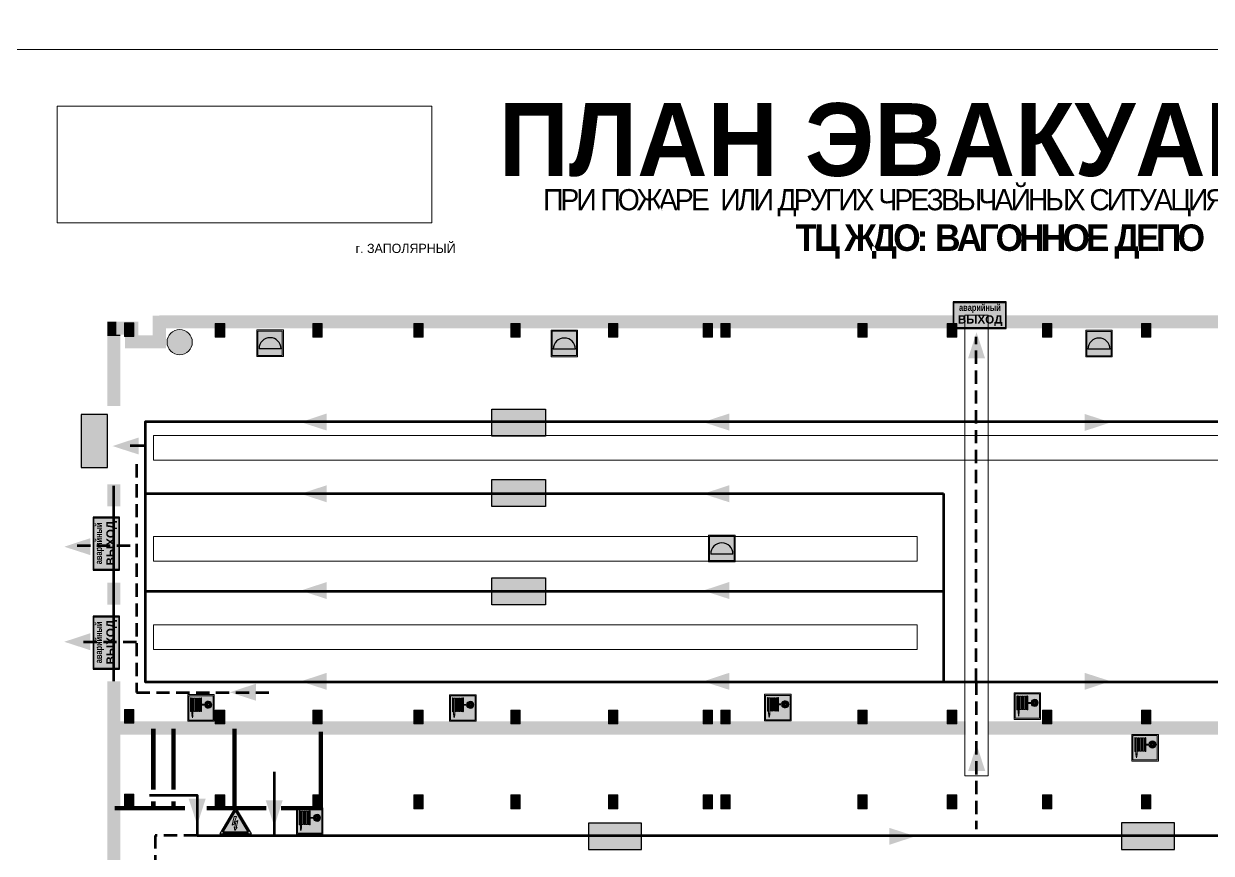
# Model space of a CAD drawing. Header units: millimetres. Extents: x 13114 to 67229, y 22859 to 38520.
# Drawn here: x 28224.5 to 28583.1, y 36102.3 to 36352.9 of the extents above; entities that cross this region are included whole.
import ezdxf

# ---------------------------------------------------------------- set-up
doc = ezdxf.new("R2010")
doc.units = ezdxf.units.MM
doc.linetypes.add('{ Wide Dash }', pattern=[12, 4, -2, 4, -2])
doc.layers.add('План_Штампы', color=7, linetype='Continuous')
doc.styles.add('обычный', font='arial.ttf')
picture_1 = doc.add_image_def('image1.jpg', size_in_pixel=(337, 105))

# ---------------------------------------------------------------- blocks, each defined once
blk = doc.blocks.new('A$C41C009D9')
at = {"true_color": 0xffffff}
blk.add_hatch(color=7, dxfattribs=at).paths.add_polyline_path([(0, 8), (-16, 8), (-16, 0), (0, 0)])
h = blk.add_hatch(color=126)
h.dxf.hatch_style = 1
h.paths.add_polyline_path([(-15.8, 7.8), (-15.8, 0.2), (-0.2, 0.2), (-0.2, 7.8)])
at = {"color": 126}
for points in [[(-16, 0), (0, 0), (0, 8), (-16, 8)], [(-16, 0), (0, 0), (0, 8), (-16, 8)], [(-15.8, 7.8), (-0.2, 7.8), (-0.2, 0.2), (-15.8, 0.2)]]:
    blk.add_lwpolyline(points, close=True, dxfattribs=at)
at = {"color": 7, "true_color": 0xffffff, "insert": (-15.8, 7.3), "char_height": 2.5, "width": 15.5999, "attachment_point": 1, "style": 'обычный'}
blk.add_mtext('\\pi1.6133;{\\fArial|b1|i0|c204|p34;\\H0.8x;\\W0.8;аварийный\\H1.25x;\\W1;\\P\\pi1.2327;ВЫХОД}', dxfattribs=at)
blk = doc.blocks.new('A$C32E8229D')
at = {"true_color": 0xffffff}
blk.add_hatch(color=7, dxfattribs=at).paths.add_polyline_path([(0, 0), (0, -8), (16, -8), (16, 0)])
h = blk.add_hatch(color=126)
h.paths.add_polyline_path([(0.2, -0.2), (15.8, -0.2), (15.8, -7.8), (0.2, -7.8)])
h.paths.add_polyline_path([(13.49, -2.05), (12.08, -2.05), (11.37, -2.63, 0.162397), (11.29, -2.84), (11.29, -3.63), (10.35, -3.63), (10.35, -4.05), (11.68, -4.05), (11.68, -3.48), (12.26, -4.28), (11.29, -5.1), (11.29, -6.78), (11.85, -6.78), (11.85, -5.44), (12.8, -4.64), (12.8, -5.94), (14.46, -5.94), (14.46, -5.39), (13.45, -5.39), (13.45, -3.97), (12.46, -2.59), (13.15, -2.59), (13.69, -3.34), (14.18, -3)], flags=16)
h.paths.add_polyline_path([(10.74, -1.82, 1), (11.8, -1.82, 1)], flags=16)
h.paths.add_polyline_path([(9.39, -3.59), (5.99, -3.59), (6.56, -3.03), (5.91, -3.03), (5.1, -3.83), (5.91, -4.64), (6.56, -4.64), (5.99, -4.09), (9.39, -4.09)], flags=16)
h.paths.add_polyline_path([(4.29, -1.08), (1.72, -1.08), (1.72, -6.6), (4.29, -6.6)], flags=16)
at = {"color": 126}
blk.add_lwpolyline([(16, -8), (0, -8), (0, 0), (16, 0)], close=True, dxfattribs=at)
blk = doc.blocks.new('A$C7B4425F7')
at = {"true_color": 0xffffff}
blk.add_hatch(color=7, dxfattribs=at).paths.add_polyline_path([(0, 0), (-16, 0), (-16, -8), (0, -8)])
h = blk.add_hatch(color=126)
h.paths.add_polyline_path([(-0.2, -0.2), (-15.8, -0.2), (-15.8, -7.8), (-0.2, -7.8)])
h.paths.add_polyline_path([(-11.76, -2.03), (-11.76, -3.66), (-11.17, -3.66, -0.568275), (-11.17, -6.18), (-12.58, -6.18), (-12.58, -2.03)], flags=16)
h.paths.add_polyline_path([(-13.33, -4.12, -0.495768), (-13.59, -6.18), (-15.03, -6.18), (-15.03, -2.03), (-13.59, -2.03, -0.487973)], flags=16)
h.paths.add_polyline_path([(-10.25, -2.03), (-9.48, -2.03), (-9.48, -6.18), (-10.25, -6.18)], flags=16)
h.paths.add_polyline_path([(-13.84, -3.69), (-14.24, -3.69), (-14.24, -3.03), (-13.9, -3.03, -0.692621)], flags=0)
h.paths.add_polyline_path([(-9.15, -2.03), (-8.4, -2.03), (-8.04, -3.07), (-7.68, -2.03), (-6.93, -2.03), (-7.64, -4.1), (-6.93, -6.18), (-7.68, -6.18), (-8.04, -5.14), (-8.4, -6.18), (-9.15, -6.18), (-8.44, -4.1)], flags=16)
h.paths.add_polyline_path([(-11.76, -4.46), (-11.42, -4.46, -0.692621), (-11.36, -5.12), (-11.76, -5.12)], flags=0)
h.paths.add_polyline_path([(-13.9, -5.2), (-14.24, -5.2), (-14.24, -4.55), (-13.84, -4.55, -0.708038)], flags=0)
edge = h.paths.add_edge_path(flags=16)
edge.add_ellipse((-5.51, -4.08), major_axis=(0, 2.05), ratio=0.586184, start_angle=0, end_angle=360)
edge = h.paths.add_edge_path(flags=0)
edge.add_ellipse((-5.51, -4.08), major_axis=(0, 1.14), ratio=0.454828, start_angle=0, end_angle=360)
h.paths.add_polyline_path([(-4.13, -4.96, 0.377264), (-3.48, -4.52, 0.0555), (-3.16, -2.03), (-1.66, -2.03), (-1.66, -4.96), (-0.96, -4.96), (-0.96, -7.01), (-1.75, -7.01), (-1.75, -6.18), (-3.3, -6.18), (-3.3, -7.02), (-4.13, -7.02)], flags=16)
h.paths.add_polyline_path([(-2.73, -2.91), (-2.28, -2.91), (-2.28, -4.96), (-3.05, -4.96, 0.079136)], flags=0)
at = {"color": 126}
blk.add_lwpolyline([(-16, -8), (0, -8), (0, 0), (-16, 0)], close=True, dxfattribs=at)
blk = doc.blocks.new('A$C7B8C2D5B')
at = {"lineweight": 0}
h = blk.add_hatch(color=5, dxfattribs=at)
h.dxf.hatch_style = 1
h.paths.add_polyline_path([(1.4, -3.02, 1), (-2.11, -3.02, 1)])
at = {"color": 5, "lineweight": 0}
blk.add_circle((-0.36, -3.02), 1.75, dxfattribs=at)
blk = doc.blocks.new('A$C3E6D3DDE')
at = {"lineweight": 5}
h = blk.add_hatch(color=40, dxfattribs=at)
h.paths.add_polyline_path([(24.1, 1.45), (16.46, -11.35), (31.74, -11.35)])
h.paths.add_polyline_path([(24.09, -0.46), (30.03, -10.41), (18.14, -10.41)], flags=16)
h.paths.add_polyline_path([(24.54, -3.08), (23.41, -6.02), (25.13, -5.01), (24.33, -8.5), (24.82, -8.27), (23.79, -9.86), (23.4, -8.04), (23.8, -8.43), (24.04, -6.29), (22.39, -7.25), (23.44, -3.08)], flags=0)
h = blk.add_hatch(color=256, dxfattribs=at)
h.paths.add_polyline_path([(24.37, 0.03, 0.567511), (23.82, 0.03), (17.59, -10.4, 0.582454), (17.86, -10.88), (30.32, -10.88, 0.582149), (30.6, -10.4)])
h.paths.add_polyline_path([(24.09, -0.46), (18.14, -10.41), (30.03, -10.41)], flags=16)
h.paths.add_polyline_path([(24.54, -3.08), (23.41, -6.02), (25.13, -5.01), (24.33, -8.5), (24.82, -8.27), (23.79, -9.86), (23.4, -8.04), (23.8, -8.43), (24.04, -6.29), (22.39, -7.25), (23.44, -3.08)], flags=0)
h = blk.add_hatch(color=40, dxfattribs=at)
h.paths.add_polyline_path([(24.09, -0.46), (18.14, -10.41), (30.03, -10.41)])
h.paths.add_polyline_path([(24.82, -8.27), (23.79, -9.86), (23.4, -8.04), (23.8, -8.43), (24.04, -6.29), (22.39, -7.25), (23.44, -3.08), (24.54, -3.08), (23.41, -6.02), (25.13, -5.01), (24.33, -8.5)], flags=16)
at = {"color": 40, "lineweight": 5}
for p, q in [((16.46, -11.35), (24.1, 1.45)), ((24.1, 1.45), (31.74, -11.35))]:
    blk.add_line(p, q, dxfattribs=at)
at = {"lineweight": 5}
for p, q in [((17.59, -10.4), (23.82, 0.03)), ((24.37, 0.03), (30.6, -10.4)), ((18.14, -10.41), (24.09, -0.46)), ((23.44, -3.08), (22.39, -7.25)), ((23.41, -6.02), (24.54, -3.08)), ((25.13, -5.01), (23.41, -6.02)), ((24.54, -3.08), (23.44, -3.08)), ((24.09, -0.46), (30.03, -10.41)), ((24.33, -8.5), (25.13, -5.01)), ((17.86, -10.88), (30.32, -10.88)), ((18.14, -10.41), (30.03, -10.41)), ((22.39, -7.25), (24.04, -6.29)), ((23.8, -8.43), (23.4, -8.04)), ((23.4, -8.04), (23.79, -9.86)), ((23.79, -9.86), (24.82, -8.27)), ((24.04, -6.29), (23.8, -8.43)), ((24.82, -8.27), (24.33, -8.5))]:
    blk.add_line(p, q, dxfattribs=at)
at = {"color": 50, "lineweight": 5}
blk.add_line((31.74, -11.35), (16.46, -11.35), dxfattribs=at)
blk = doc.blocks.new('A$C37112FD5')
at = {"true_color": 0xf5f5ff}
h = blk.add_hatch(color=7, dxfattribs=at)
h.dxf.hatch_style = 1
h.paths.add_polyline_path([(12.8, -7.4), (0, -7.4), (0, -20.2), (12.8, -20.2)])
h.paths.add_polyline_path([(12.29, -7.91), (12.29, -19.69), (0.51, -19.69), (0.51, -7.91)], flags=16)
h.paths.add_polyline_path([(4.98, -9.04, -0.42597), (5.17, -9.22), (5.17, -12.25), (5.17, -15.29, -0.432244), (4.98, -15.47), (4.83, -15.47, -0.42597), (4.64, -15.29), (4.64, -12.25), (4.64, -9.22, -0.432244), (4.83, -9.04)], flags=0)
h.paths.add_polyline_path([(4.28, -9.22), (4.28, -12.25), (4.28, -15.29, -0.432244), (4.09, -15.47), (3.94, -15.47, -0.42597), (3.75, -15.29), (3.75, -12.25), (3.75, -9.22, -0.432244), (3.94, -9.04), (4.09, -9.04, -0.42597)], flags=0)
h.paths.add_polyline_path([(5.72, -9.04), (5.87, -9.04, -0.42597), (6.06, -9.22), (6.06, -12.25), (6.06, -15.29, -0.432244), (5.87, -15.47), (5.72, -15.47, -0.42597), (5.53, -15.29), (5.53, -12.25), (5.53, -9.22, -0.432244)], flags=0)
h.paths.add_polyline_path([(6.42, -8.9), (6.5, -8.9, -0.42597), (6.69, -9.08), (6.69, -12.03), (8.21, -12.03, -15.824349), (8.21, -12.47), (6.69, -12.47), (6.69, -15.42, -0.432244), (6.5, -15.6), (6.42, -15.6)], flags=0)
h.paths.add_polyline_path([(3.39, -9.22), (3.39, -12.25), (3.39, -15.29, -0.432244), (3.2, -15.47), (3.05, -15.47, -0.42597), (2.85, -15.29), (2.85, -12.25), (2.85, -9.22, -0.432244), (3.05, -9.04), (3.2, -9.04, -0.42597)], flags=0)
h.paths.add_polyline_path([(2.5, -9.22), (2.5, -16.71), (1.96, -16.71), (1.96, -9.22, -0.432244), (2.15, -9.04), (2.31, -9.04, -0.42597)], flags=0)
h.paths.add_polyline_path([(1.61, -8.9), (1.61, -15.6), (1.57, -15.6, -0.42597), (1.37, -15.42), (1.37, -12.03), (1.37, -9.09, -0.432244), (1.57, -8.9)], flags=0)
h.paths.add_polyline_path([(9.76, -10.81), (9.76, -12.03), (8.49, -12.03, -0.336371)], flags=0)
h.paths.add_polyline_path([(8.49, -12.47), (9.76, -12.47), (9.76, -13.7, -0.336371)], flags=0)
h.paths.add_polyline_path([(10.11, -10.81, -0.336371), (11.38, -12.03), (10.11, -12.03)], flags=0)
h.paths.add_polyline_path([(10.11, -12.47), (11.38, -12.47, -0.336371), (10.11, -13.7)], flags=0)
h.paths.add_polyline_path([(2.5, -16.84), (2.5, -17.05), (1.97, -17.05), (1.97, -16.84)], flags=0)
h.paths.add_polyline_path([(2.5, -17.24, -0.033778), (2.24, -18.6, -0.033778), (1.97, -17.24)], flags=0)
h = blk.add_hatch(color=242)
h.dxf.hatch_style = 1
h.paths.add_polyline_path([(12.29, -7.91), (0.51, -7.91), (0.51, -19.69), (12.29, -19.69)])
h.paths.add_polyline_path([(6.42, -15.6), (6.42, -8.9), (6.5, -8.9, -0.42597), (6.69, -9.08), (6.69, -12.03), (8.21, -12.03, -15.824349), (8.21, -12.47), (6.69, -12.47), (6.69, -15.42, -0.432244), (6.5, -15.6)], flags=16)
h.paths.add_polyline_path([(5.87, -15.47), (5.72, -15.47, -0.42597), (5.53, -15.29), (5.53, -12.25), (5.53, -9.22, -0.432244), (5.72, -9.04), (5.87, -9.04, -0.42597), (6.06, -9.22), (6.06, -12.25), (6.06, -15.29, -0.432244)], flags=16)
h.paths.add_polyline_path([(4.98, -15.47), (4.83, -15.47, -0.42597), (4.64, -15.29), (4.64, -12.25), (4.64, -9.22, -0.432244), (4.83, -9.04), (4.98, -9.04, -0.42597), (5.17, -9.22), (5.17, -12.25), (5.17, -15.29, -0.432244)], flags=16)
h.paths.add_polyline_path([(4.09, -15.47), (3.94, -15.47, -0.42597), (3.75, -15.29), (3.75, -12.25), (3.75, -9.22, -0.432244), (3.94, -9.04), (4.09, -9.04, -0.42597), (4.28, -9.22), (4.28, -12.25), (4.28, -15.29, -0.432244)], flags=16)
h.paths.add_polyline_path([(3.2, -15.47), (3.05, -15.47, -0.42597), (2.85, -15.29), (2.85, -12.25), (2.85, -9.22, -0.432244), (3.05, -9.04), (3.2, -9.04, -0.42597), (3.39, -9.22), (3.39, -12.25), (3.39, -15.29, -0.432244)], flags=16)
h.paths.add_polyline_path([(2.5, -17.05), (1.97, -17.05), (1.97, -16.84), (2.5, -16.84)], flags=16)
h.paths.add_polyline_path([(2.5, -17.24, -0.033778), (2.24, -18.6, -0.033778), (1.97, -17.24)], flags=16)
h.paths.add_polyline_path([(2.5, -16.71), (1.96, -16.71), (1.96, -9.22, -0.432244), (2.15, -9.04), (2.31, -9.04, -0.42597), (2.5, -9.22)], flags=16)
h.paths.add_polyline_path([(1.61, -15.6), (1.57, -15.6, -0.42597), (1.37, -15.42), (1.37, -12.03), (1.37, -9.09, -0.432244), (1.57, -8.9), (1.61, -8.9)], flags=16)
h.paths.add_polyline_path([(8.49, -12.47), (9.76, -12.47), (9.76, -13.7, -0.336371)], flags=0)
h.paths.add_polyline_path([(10.11, -13.7), (10.11, -12.47), (11.38, -12.47, -0.336371)], flags=0)
h.paths.add_polyline_path([(8.49, -12.03, -0.336371), (9.76, -10.81), (9.76, -12.03)], flags=0)
h.paths.add_polyline_path([(10.11, -12.03), (10.11, -10.81, -0.336371), (11.38, -12.03)], flags=0)
h = blk.add_hatch(color=7, dxfattribs=at)
h.dxf.hatch_style = 1
h.paths.add_polyline_path([(1.61, -8.9), (1.57, -8.9, 0.432244), (1.37, -9.09), (1.37, -12.03), (1.37, -15.42, 0.42597), (1.57, -15.6), (1.61, -15.6)])
h.paths.add_polyline_path([(2.5, -9.22, 0.42597), (2.31, -9.04), (2.15, -9.04, 0.432244), (1.96, -9.22), (1.96, -16.71), (2.5, -16.71)])
h.paths.add_polyline_path([(2.5, -16.84), (1.97, -16.84), (1.97, -17.05), (2.5, -17.05)])
h.paths.add_polyline_path([(2.5, -17.24), (1.97, -17.24, 0.033778), (2.24, -18.6, 0.033778)])
h.paths.add_polyline_path([(3.39, -12.25), (3.39, -9.22, 0.42597), (3.2, -9.04), (3.05, -9.04, 0.432244), (2.85, -9.22), (2.85, -12.25), (2.85, -15.29, 0.42597), (3.05, -15.47), (3.2, -15.47, 0.432244), (3.39, -15.29)])
h.paths.add_polyline_path([(4.28, -12.25), (4.28, -9.22, 0.42597), (4.09, -9.04), (3.94, -9.04, 0.432244), (3.75, -9.22), (3.75, -12.25), (3.75, -15.29, 0.42597), (3.94, -15.47), (4.09, -15.47, 0.432244), (4.28, -15.29)])
h.paths.add_polyline_path([(5.17, -12.25), (5.17, -9.22, 0.42597), (4.98, -9.04), (4.83, -9.04, 0.432244), (4.64, -9.22), (4.64, -12.25), (4.64, -15.29, 0.42597), (4.83, -15.47), (4.98, -15.47, 0.432244), (5.17, -15.29)])
h.paths.add_polyline_path([(6.06, -12.25), (6.06, -9.22, 0.42597), (5.87, -9.04), (5.72, -9.04, 0.432244), (5.53, -9.22), (5.53, -12.25), (5.53, -15.29, 0.42597), (5.72, -15.47), (5.87, -15.47, 0.432244), (6.06, -15.29)])
h.paths.add_polyline_path([(6.69, -12.47), (8.21, -12.47, 15.824349), (8.21, -12.03), (6.69, -12.03), (6.69, -9.08, 0.42597), (6.5, -8.9), (6.42, -8.9), (6.42, -15.6), (6.5, -15.6, 0.432244), (6.69, -15.42)])
h.paths.add_polyline_path([(8.49, -12.47), (9.76, -12.47), (9.76, -13.7, -0.336371)], flags=16)
h.paths.add_polyline_path([(8.49, -12.03, -0.336371), (9.76, -10.81), (9.76, -12.03)], flags=16)
h.paths.add_polyline_path([(10.11, -12.47), (11.38, -12.47, -0.336371), (10.11, -13.7)], flags=16)
h.paths.add_polyline_path([(10.11, -12.03), (10.11, -10.81, -0.336371), (11.38, -12.03)], flags=16)
h = blk.add_hatch(color=242)
h.dxf.hatch_style = 1
h.paths.add_polyline_path([(9.76, -10.81, 0.336371), (8.49, -12.03), (9.76, -12.03)])
h.paths.add_polyline_path([(10.11, -10.81), (10.11, -12.03), (11.38, -12.03, 0.336371)])
h.paths.add_polyline_path([(11.38, -12.47), (10.11, -12.47), (10.11, -13.7, 0.336371)])
h.paths.add_polyline_path([(9.76, -12.47), (8.49, -12.47, 0.336371), (9.76, -13.7)])
at = {"color": 242, "lineweight": 5}
for p, q in [((0, -20.2), (0, -7.4)), ((0, -7.4), (12.8, -7.4)), ((1.37, -12.03), (1.37, -9.08)), ((1.57, -8.9), (1.61, -8.9)), ((1.61, -8.9), (1.61, -15.6)), ((1.96, -16.71), (1.96, -9.22)), ((2.15, -9.04), (2.31, -9.04)), ((2.5, -16.71), (2.5, -9.22)), ((2.85, -12.25), (2.85, -9.22)), ((3.05, -9.04), (3.2, -9.04)), ((3.39, -12.25), (3.39, -9.22)), ((3.75, -12.25), (3.75, -9.22)), ((3.94, -9.04), (4.09, -9.04)), ((4.28, -12.25), (4.28, -9.22)), ((4.64, -12.25), (4.64, -9.22)), ((4.83, -9.04), (4.98, -9.04)), ((5.17, -12.25), (5.17, -9.22)), ((5.53, -12.25), (5.53, -9.22)), ((5.72, -9.04), (5.87, -9.04)), ((6.06, -12.25), (6.06, -9.22)), ((6.42, -8.9), (6.42, -15.6)), ((6.5, -8.9), (6.42, -8.9)), ((6.69, -12.03), (6.69, -9.08)), ((9.76, -10.81), (9.76, -12.03)), ((10.11, -10.81), (10.11, -12.03)), ((12.8, -20.2), (12.8, -7.4)), ((1.37, -12.03), (1.37, -15.42)), ((1.57, -15.6), (1.61, -15.6)), ((1.96, -16.71), (2.5, -16.71)), ((1.97, -16.84), (2.5, -16.84)), ((1.97, -17.05), (1.97, -16.84)), ((2.5, -17.05), (1.97, -17.05)), ((2.5, -16.84), (2.5, -17.05)), ((2.85, -12.25), (2.85, -15.29)), ((3.05, -15.47), (3.2, -15.47)), ((3.39, -12.25), (3.39, -15.29)), ((3.75, -12.25), (3.75, -15.29)), ((3.94, -15.47), (4.09, -15.47)), ((4.28, -12.25), (4.28, -15.29)), ((4.64, -12.25), (4.64, -15.29)), ((4.83, -15.47), (4.98, -15.47)), ((5.17, -12.25), (5.17, -15.29)), ((5.53, -12.25), (5.53, -15.29)), ((5.72, -15.47), (5.87, -15.47)), ((6.06, -12.25), (6.06, -15.29)), ((6.42, -15.6), (6.5, -15.6)), ((8.21, -12.03), (6.69, -12.03)), ((8.21, -12.47), (6.69, -12.47)), ((6.69, -12.47), (6.69, -15.42)), ((9.76, -12.03), (8.49, -12.03)), ((9.76, -12.47), (8.49, -12.47)), ((9.76, -12.47), (9.76, -13.7)), ((11.38, -12.03), (10.11, -12.03)), ((11.38, -12.47), (10.11, -12.47)), ((10.11, -12.47), (10.11, -13.7)), ((0, -20.2), (12.8, -20.2)), ((1.97, -17.24), (2.5, -17.24))]:
    blk.add_line(p, q, dxfattribs=at)
blk.add_lwpolyline([(0.51, -7.91), (12.29, -7.91), (12.29, -19.69), (0.51, -19.69)], close=True, dxfattribs=at)
for centre, radius, start, end in [((1.56, -9.09), 0.182, 87.10267, 180.60715), ((2.15, -9.22), 0.182, 87.10267, 180.60715), ((2.32, -9.22), 0.182, 359.39285, 92.89733), ((3.04, -9.22), 0.182, 87.10267, 180.60715), ((3.21, -9.22), 0.182, 359.39285, 92.89733), ((3.93, -9.22), 0.182, 87.10267, 180.60715), ((4.1, -9.22), 0.182, 359.39285, 92.89733), ((4.82, -9.22), 0.182, 87.10267, 180.60715), ((4.99, -9.22), 0.182, 359.39285, 92.89733), ((5.71, -9.22), 0.182, 87.10267, 180.60715), ((5.88, -9.22), 0.182, 359.39285, 92.89733), ((6.51, -9.09), 0.182, 359.39285, 92.89733), ((9.93, -12.25), 1.74, 187.23185, 172.76815), ((9.93, -12.25), 1.46, 96.99266, 171.35851), ((9.93, -12.25), 1.46, 8.64149, 83.00734), ((1.56, -15.42), 0.182, 179.39285, 272.89733), ((3.04, -15.29), 0.182, 179.39285, 272.89733), ((3.21, -15.29), 0.182, 267.10267, 0.60715), ((3.93, -15.29), 0.182, 179.39285, 272.89733), ((4.1, -15.29), 0.182, 267.10267, 0.60715), ((4.82, -15.29), 0.182, 179.39285, 272.89733), ((4.99, -15.29), 0.182, 267.10267, 0.60715), ((5.71, -15.29), 0.182, 179.39285, 272.89733), ((5.88, -15.29), 0.182, 267.10267, 0.60715), ((6.51, -15.42), 0.182, 267.10267, 0.60715), ((9.93, -12.25), 1.46, 188.64149, 263.00734), ((9.93, -12.25), 1.46, 276.99266, 351.35851), ((12.17, -15.98), 10.27, 187.04098, 194.7793), ((-7.7, -15.98), 10.27, 345.2207, 352.95902)]:
    blk.add_arc(centre, radius, start, end, dxfattribs=at)
blk = doc.blocks.new('A$C1E1F2D43')
at = {"true_color": 0xffffff}
blk.add_hatch(color=7, dxfattribs=at).paths.add_polyline_path([(8, 0), (0, 0), (0, -8), (8, -8)])
h = blk.add_hatch(color=242)
h.paths.add_polyline_path([(0.32, -0.32), (0.32, -7.68), (7.68, -7.68), (7.68, -0.32)])
h.paths.add_polyline_path([(7.35, -5.71), (0.65, -5.71, -1)], flags=16)
at = {"color": 242, "lineweight": 5}
for p, q in [((0, 0), (8, 0)), ((0, -8), (0, 0)), ((0, 0), (8, 0)), ((8, -8), (8, 0)), ((0, -8), (8, -8))]:
    blk.add_line(p, q, dxfattribs=at)
at = {"color": 242}
blk.add_line((7.35, -5.71), (0.65, -5.71), dxfattribs=at)
at = {"color": 242, "lineweight": 5}
blk.add_lwpolyline([(0.32, -0.32), (7.68, -0.32), (7.68, -7.68), (0.32, -7.68)], close=True, dxfattribs=at)
at = {"color": 242}
blk.add_arc((4, -5.71), 3.35, 0, 180, dxfattribs=at)

msp = doc.modelspace()

# ---------------------------------------------------------------- hatches: boundary and pattern name
at = {"lineweight": 0}
h = msp.add_hatch(color=256, dxfattribs=at)
h.dxf.hatch_style = 1
h.paths.add_polyline_path([(28254.92, 36262.6), (28254.92, 36258.43), (28257.75, 36258.43), (28257.75, 36262.6)])
h = msp.add_hatch(color=256, dxfattribs=at)
h.dxf.hatch_style = 1
h.paths.add_polyline_path([(28282.37, 36262.4), (28282.37, 36258.23), (28285.2, 36258.23), (28285.2, 36262.4)])
h = msp.add_hatch(color=256, dxfattribs=at)
h.dxf.hatch_style = 1
h.paths.add_polyline_path([(28311.79, 36262.4), (28311.79, 36258.23), (28314.61, 36258.23), (28314.61, 36262.4)])
h = msp.add_hatch(color=256, dxfattribs=at)
h.dxf.hatch_style = 1
h.paths.add_polyline_path([(28342.29, 36262.4), (28342.29, 36258.23), (28345.12, 36258.23), (28345.12, 36262.4)])
h = msp.add_hatch(color=256, dxfattribs=at)
h.dxf.hatch_style = 1
h.paths.add_polyline_path([(28371.64, 36262.4), (28371.64, 36258.23), (28374.47, 36258.23), (28374.47, 36262.4)])
h = msp.add_hatch(color=256, dxfattribs=at)
h.dxf.hatch_style = 1
h.paths.add_polyline_path([(28401.05, 36262.4), (28401.05, 36258.23), (28403.88, 36258.23), (28403.88, 36262.4)])
h = msp.add_hatch(color=256, dxfattribs=at)
h.dxf.hatch_style = 1
h.paths.add_polyline_path([(28429.69, 36262.4), (28429.69, 36258.23), (28432.52, 36258.23), (28432.52, 36262.4)])
h = msp.add_hatch(color=256, dxfattribs=at)
h.dxf.hatch_style = 1
h.paths.add_polyline_path([(28434.98, 36262.4), (28434.98, 36258.23), (28437.81, 36258.23), (28437.81, 36262.4)])
h = msp.add_hatch(color=256, dxfattribs=at)
h.dxf.hatch_style = 1
h.paths.add_polyline_path([(28476.39, 36262.4), (28476.39, 36258.23), (28479.22, 36258.23), (28479.22, 36262.4)])
h = msp.add_hatch(color=256, dxfattribs=at)
h.dxf.hatch_style = 1
h.paths.add_polyline_path([(28503.39, 36262.4), (28503.39, 36258.23), (28506.22, 36258.23), (28506.22, 36262.4)])
h = msp.add_hatch(color=256, dxfattribs=at)
h.dxf.hatch_style = 1
h.paths.add_polyline_path([(28532.12, 36262.4), (28532.12, 36258.23), (28534.95, 36258.23), (28534.95, 36262.4)])
h = msp.add_hatch(color=256, dxfattribs=at)
h.dxf.hatch_style = 1
h.paths.add_polyline_path([(28561.98, 36262.4), (28561.98, 36258.23), (28564.81, 36258.23), (28564.81, 36262.4)])
h = msp.add_hatch(color=256, dxfattribs=at)
h.dxf.hatch_style = 1
h.paths.add_polyline_path([(28254.92, 36145.8), (28254.92, 36141.63), (28257.75, 36141.63), (28257.75, 36145.8)])
h = msp.add_hatch(color=256, dxfattribs=at)
h.dxf.hatch_style = 1
h.paths.add_polyline_path([(28282.37, 36145.6), (28282.37, 36141.43), (28285.2, 36141.43), (28285.2, 36145.6)])
h = msp.add_hatch(color=256, dxfattribs=at)
h.dxf.hatch_style = 1
h.paths.add_polyline_path([(28311.79, 36145.6), (28311.79, 36141.43), (28314.61, 36141.43), (28314.61, 36145.6)])
h = msp.add_hatch(color=256, dxfattribs=at)
h.dxf.hatch_style = 1
h.paths.add_polyline_path([(28342.29, 36145.6), (28342.29, 36141.43), (28345.12, 36141.43), (28345.12, 36145.6)])
h = msp.add_hatch(color=256, dxfattribs=at)
h.dxf.hatch_style = 1
h.paths.add_polyline_path([(28371.64, 36145.6), (28371.64, 36141.43), (28374.47, 36141.43), (28374.47, 36145.6)])
h = msp.add_hatch(color=256, dxfattribs=at)
h.dxf.hatch_style = 1
h.paths.add_polyline_path([(28401.05, 36145.6), (28401.05, 36141.43), (28403.88, 36141.43), (28403.88, 36145.6)])
h = msp.add_hatch(color=256, dxfattribs=at)
h.dxf.hatch_style = 1
h.paths.add_polyline_path([(28429.69, 36145.6), (28429.69, 36141.43), (28432.52, 36141.43), (28432.52, 36145.6)])
h = msp.add_hatch(color=256, dxfattribs=at)
h.dxf.hatch_style = 1
h.paths.add_polyline_path([(28434.98, 36145.6), (28434.98, 36141.43), (28437.81, 36141.43), (28437.81, 36145.6)])
h = msp.add_hatch(color=256, dxfattribs=at)
h.dxf.hatch_style = 1
h.paths.add_polyline_path([(28476.39, 36145.6), (28476.39, 36141.43), (28479.22, 36141.43), (28479.22, 36145.6)])
h = msp.add_hatch(color=256, dxfattribs=at)
h.dxf.hatch_style = 1
h.paths.add_polyline_path([(28503.39, 36145.6), (28503.39, 36141.43), (28506.22, 36141.43), (28506.22, 36145.6)])
h = msp.add_hatch(color=256, dxfattribs=at)
h.dxf.hatch_style = 1
h.paths.add_polyline_path([(28532.12, 36145.6), (28532.12, 36141.43), (28534.95, 36141.43), (28534.95, 36145.6)])
h = msp.add_hatch(color=256, dxfattribs=at)
h.dxf.hatch_style = 1
h.paths.add_polyline_path([(28561.98, 36145.6), (28561.98, 36141.43), (28564.81, 36141.43), (28564.81, 36145.6)])
h = msp.add_hatch(color=256, dxfattribs=at)
h.dxf.hatch_style = 1
h.paths.add_polyline_path([(28254.92, 36120.13), (28254.92, 36115.96), (28257.75, 36115.96), (28257.75, 36120.13)])
h = msp.add_hatch(color=256, dxfattribs=at)
h.dxf.hatch_style = 1
h.paths.add_polyline_path([(28282.37, 36119.93), (28282.37, 36115.76), (28285.2, 36115.76), (28285.2, 36119.93)])
h = msp.add_hatch(color=256, dxfattribs=at)
h.dxf.hatch_style = 1
h.paths.add_polyline_path([(28311.79, 36119.93), (28311.79, 36115.76), (28314.61, 36115.76), (28314.61, 36119.93)])
h = msp.add_hatch(color=256, dxfattribs=at)
h.dxf.hatch_style = 1
h.paths.add_polyline_path([(28342.29, 36119.93), (28342.29, 36115.76), (28345.12, 36115.76), (28345.12, 36119.93)])
h = msp.add_hatch(color=256, dxfattribs=at)
h.dxf.hatch_style = 1
h.paths.add_polyline_path([(28371.64, 36119.93), (28371.64, 36115.76), (28374.47, 36115.76), (28374.47, 36119.93)])
h = msp.add_hatch(color=256, dxfattribs=at)
h.dxf.hatch_style = 1
h.paths.add_polyline_path([(28401.05, 36119.93), (28401.05, 36115.76), (28403.88, 36115.76), (28403.88, 36119.93)])
h = msp.add_hatch(color=256, dxfattribs=at)
h.dxf.hatch_style = 1
h.paths.add_polyline_path([(28429.69, 36119.93), (28429.69, 36115.76), (28432.52, 36115.76), (28432.52, 36119.93)])
h = msp.add_hatch(color=256, dxfattribs=at)
h.dxf.hatch_style = 1
h.paths.add_polyline_path([(28434.98, 36119.93), (28434.98, 36115.76), (28437.81, 36115.76), (28437.81, 36119.93)])
h = msp.add_hatch(color=256, dxfattribs=at)
h.dxf.hatch_style = 1
h.paths.add_polyline_path([(28476.39, 36119.93), (28476.39, 36115.76), (28479.22, 36115.76), (28479.22, 36119.93)])
h = msp.add_hatch(color=256, dxfattribs=at)
h.dxf.hatch_style = 1
h.paths.add_polyline_path([(28503.39, 36119.93), (28503.39, 36115.76), (28506.22, 36115.76), (28506.22, 36119.93)])
h = msp.add_hatch(color=256, dxfattribs=at)
h.dxf.hatch_style = 1
h.paths.add_polyline_path([(28532.12, 36119.93), (28532.12, 36115.76), (28534.95, 36115.76), (28534.95, 36119.93)])
h = msp.add_hatch(color=256, dxfattribs=at)
h.dxf.hatch_style = 1
h.paths.add_polyline_path([(28561.98, 36119.93), (28561.98, 36115.76), (28564.81, 36115.76), (28564.81, 36119.93)])

# ---------------------------------------------------------------- linework, layer by layer
at = {"color": 5, "lineweight": 0}
for points in [[(28209.6, 36345.08), (28809.6, 36345.08), (28809.6, 36740.08), (28209.6, 36740.08)], [(28209.6, 35950.08), (28809.6, 35950.08), (28809.6, 36345.08), (28209.6, 36345.08)]]:
    msp.add_lwpolyline(points, close=True, dxfattribs=at)
at = {"lineweight": 100}
for points, const_width in [([(28265.47, 36264.73), (28265.47, 36256.84), (28257.11, 36256.84), (28257.11, 36260.94), (28251.85, 36260.94)], 3.96), ([(28508.65, 36262.83), (28265.47, 36262.83)], 3.96), ([(28721.25, 36262.83), (28515.69, 36262.83)], 3.96), ([(28251.74, 36237.47), (28251.74, 36260.94)], 3.96), ([(28252.44, 36260.94), (28251.74, 36260.94), (28251.74, 36258.55)], 3.96), ([(28251.74, 36207.1), (28251.74, 36213.81)], 3.96), ([(28251.74, 36177.46), (28251.74, 36184.06)], 3.96), ([(28508.95, 36140.16), (28251.74, 36140.16), (28251.74, 36154.28)], 3.96), ([(28251.74, 36140.16), (28251.74, 36099.99)], 3.96), ([(28676.8, 36140.16), (28515.81, 36140.16)], 3.96), ([(28263.66, 36121.53), (28263.66, 36139.95)], 1.32), ([(28269.74, 36121.53), (28269.74, 36139.95)], 1.32), ([(28288.17, 36121.53), (28288.17, 36139.95)], 1.32), ([(28302.21, 36115.96), (28314.26, 36115.96), (28314.26, 36139.05)], 1.32), ([(28288.17, 36115.96), (28288.17, 36123.92)], 1.32), ([(28252.01, 36115.96), (28273.22, 36115.96)], 1.32), ([(28263.66, 36115.96), (28263.66, 36118.05)], 1.32), ([(28269.74, 36115.96), (28269.74, 36118.05)], 1.32), ([(28279.8, 36115.96), (28297.83, 36115.96)], 1.32)]:
    msp.add_lwpolyline(points, dxfattribs=dict(at, const_width=const_width))
at = {"lineweight": 0}
for points in [[(28508.65, 36264.83), (28515.69, 36264.83), (28515.69, 36125.76), (28508.65, 36125.76)], [(28254.92, 36262.6), (28257.75, 36262.6), (28257.75, 36258.43), (28254.92, 36258.43)], [(28282.37, 36262.4), (28285.2, 36262.4), (28285.2, 36258.23), (28282.37, 36258.23)], [(28311.79, 36262.4), (28314.61, 36262.4), (28314.61, 36258.23), (28311.79, 36258.23)], [(28342.29, 36262.4), (28345.12, 36262.4), (28345.12, 36258.23), (28342.29, 36258.23)], [(28371.64, 36262.4), (28374.47, 36262.4), (28374.47, 36258.23), (28371.64, 36258.23)], [(28401.05, 36262.4), (28403.88, 36262.4), (28403.88, 36258.23), (28401.05, 36258.23)], [(28429.69, 36262.4), (28432.52, 36262.4), (28432.52, 36258.23), (28429.69, 36258.23)], [(28434.98, 36262.4), (28437.81, 36262.4), (28437.81, 36258.23), (28434.98, 36258.23)], [(28476.39, 36262.4), (28479.22, 36262.4), (28479.22, 36258.23), (28476.39, 36258.23)], [(28503.39, 36262.4), (28506.22, 36262.4), (28506.22, 36258.23), (28503.39, 36258.23)], [(28532.12, 36262.4), (28534.95, 36262.4), (28534.95, 36258.23), (28532.12, 36258.23)], [(28561.98, 36262.4), (28564.81, 36262.4), (28564.81, 36258.23), (28561.98, 36258.23)], [(28263.73, 36228.5), (28778.55, 36228.5), (28778.55, 36221.03), (28263.73, 36221.03)], [(28263.73, 36198.04), (28494.31, 36198.04), (28494.31, 36190.58), (28263.73, 36190.58)], [(28263.73, 36171.32), (28494.31, 36171.32), (28494.31, 36163.85), (28263.73, 36163.85)], [(28254.92, 36145.8), (28257.75, 36145.8), (28257.75, 36141.63), (28254.92, 36141.63)], [(28282.37, 36145.6), (28285.2, 36145.6), (28285.2, 36141.43), (28282.37, 36141.43)], [(28311.79, 36145.6), (28314.61, 36145.6), (28314.61, 36141.43), (28311.79, 36141.43)], [(28342.29, 36145.6), (28345.12, 36145.6), (28345.12, 36141.43), (28342.29, 36141.43)], [(28371.64, 36145.6), (28374.47, 36145.6), (28374.47, 36141.43), (28371.64, 36141.43)], [(28401.05, 36145.6), (28403.88, 36145.6), (28403.88, 36141.43), (28401.05, 36141.43)], [(28429.69, 36145.6), (28432.52, 36145.6), (28432.52, 36141.43), (28429.69, 36141.43)], [(28434.98, 36145.6), (28437.81, 36145.6), (28437.81, 36141.43), (28434.98, 36141.43)], [(28476.39, 36145.6), (28479.22, 36145.6), (28479.22, 36141.43), (28476.39, 36141.43)], [(28503.39, 36145.6), (28506.22, 36145.6), (28506.22, 36141.43), (28503.39, 36141.43)], [(28532.12, 36145.6), (28534.95, 36145.6), (28534.95, 36141.43), (28532.12, 36141.43)], [(28561.98, 36145.6), (28564.81, 36145.6), (28564.81, 36141.43), (28561.98, 36141.43)], [(28254.92, 36120.13), (28257.75, 36120.13), (28257.75, 36115.96), (28254.92, 36115.96)], [(28282.37, 36119.93), (28285.2, 36119.93), (28285.2, 36115.76), (28282.37, 36115.76)], [(28311.79, 36119.93), (28314.61, 36119.93), (28314.61, 36115.76), (28311.79, 36115.76)], [(28342.29, 36119.93), (28345.12, 36119.93), (28345.12, 36115.76), (28342.29, 36115.76)], [(28371.64, 36119.93), (28374.47, 36119.93), (28374.47, 36115.76), (28371.64, 36115.76)], [(28401.05, 36119.93), (28403.88, 36119.93), (28403.88, 36115.76), (28401.05, 36115.76)], [(28429.69, 36119.93), (28432.52, 36119.93), (28432.52, 36115.76), (28429.69, 36115.76)], [(28434.98, 36119.93), (28437.81, 36119.93), (28437.81, 36115.76), (28434.98, 36115.76)], [(28476.39, 36119.93), (28479.22, 36119.93), (28479.22, 36115.76), (28476.39, 36115.76)], [(28503.39, 36119.93), (28506.22, 36119.93), (28506.22, 36115.76), (28503.39, 36115.76)], [(28532.12, 36119.93), (28534.95, 36119.93), (28534.95, 36115.76), (28532.12, 36115.76)], [(28561.98, 36119.93), (28564.81, 36119.93), (28564.81, 36115.76), (28561.98, 36115.76)]]:
    msp.add_lwpolyline(points, close=True, dxfattribs=at)
at = {"color": 126, "linetype": '{ Wide Dash }', "lineweight": 100, "true_color": 0x008754}
for points in [[(28512.11, 36154.16), (28512.11, 36258.33)], [(28258.57, 36219.82), (28258.57, 36150.89), (28298.97, 36150.89)], [(28240.64, 36195.28), (28258.57, 36195.28)], [(28258.57, 36166.1), (28240.64, 36166.1)], [(28512.11, 36154.16), (28512.11, 36109.58)], [(28276.86, 36107.72), (28264.26, 36107.72), (28264.26, 36078.56)]]:
    msp.add_lwpolyline(points, dxfattribs=at)
at = {"color": 126, "lineweight": 100, "true_color": 0x008754}
for points in [[(28264.09, 36232.62), (28261.23, 36232.62), (28261.23, 36154.16), (28679.05, 36154.16), (28679.05, 36101.98), (28717.36, 36101.98), (28717.36, 36067.21)], [(28763.17, 36232.62), (28264.09, 36232.62)], [(28261.23, 36225.41), (28256.62, 36225.41)], [(28261.23, 36210.99), (28502.28, 36210.99)], [(28502.28, 36210.99), (28502.28, 36154.16)], [(28261.23, 36181.55), (28502.28, 36181.55)], [(28262.46, 36119.88), (28276.86, 36119.88), (28276.86, 36107.72), (28300.21, 36107.72), (28300.21, 36126.94)], [(28300.21, 36107.72), (28679.05, 36107.72)]]:
    msp.add_lwpolyline(points, dxfattribs=at)
at = {"lineweight": 100}
msp.add_lwpolyline([(28251.74, 36154.28), (28251.74, 36213.31)], dxfattribs=at)
at = {"layer": 'План_Штампы', "color": 126, "true_color": 0x008754}
for points in [[(28514.8, 36251.82), (28509.67, 36251.83), (28512.21, 36259.71)], [(28316.02, 36235.16), (28316.01, 36230.02), (28308.13, 36232.57)], [(28437.54, 36235.16), (28437.53, 36230.02), (28429.65, 36232.57)], [(28544.85, 36229.89), (28544.86, 36235.03), (28552.74, 36232.48)], [(28259.23, 36227.92), (28259.22, 36222.79), (28251.34, 36225.33)], [(28316.02, 36213.5), (28316.01, 36208.36), (28308.13, 36210.91)], [(28437.54, 36213.5), (28437.53, 36208.36), (28429.65, 36210.91)], [(28244.65, 36197.52), (28244.63, 36192.39), (28236.76, 36194.93)], [(28316.02, 36184.26), (28316.01, 36179.13), (28308.13, 36181.67)], [(28437.54, 36184.26), (28437.53, 36179.13), (28429.65, 36181.67)], [(28244.65, 36168.8), (28244.63, 36163.66), (28236.76, 36166.21)], [(28316.02, 36156.83), (28316.01, 36151.7), (28308.13, 36154.24)], [(28437.54, 36156.83), (28437.53, 36151.7), (28429.65, 36154.24)], [(28544.84, 36151.7), (28544.85, 36156.83), (28552.73, 36154.29)], [(28294.65, 36153.54), (28294.64, 36148.41), (28286.76, 36150.95)], [(28514.85, 36127.19), (28509.71, 36127.2), (28512.26, 36135.08)], [(28274.33, 36118.79), (28279.46, 36118.78), (28276.92, 36110.9)], [(28297.6, 36118.35), (28302.73, 36118.33), (28300.19, 36110.45)], [(28485.86, 36104.87), (28485.87, 36110.01), (28493.75, 36107.46)]]:
    msp.add_solid(points, dxfattribs=at)

# ---------------------------------------------------------------- block references
msp.add_blockref('A$C41C009D9', (28521.13, 36260.87))
for name, p, xscale, yscale, zscale in [('A$C7B8C2D5B', (28272.39, 36263.29), 2.177419353276491, 2.177419353276491, 2.177419353276491), ('A$C37112FD5', (28274.05, 36154.86), 0.6249984004534781, 0.6249984004534781, 0.6249984004534781), ('A$C37112FD5', (28353.11, 36154.83), 0.6249984004534781, 0.6249984004534781, 0.6249984004534781), ('A$C37112FD5', (28448.22, 36154.97), 0.6249984004534781, 0.6249984004534781, 0.6249984004534781), ('A$C37112FD5', (28523.54, 36155.4), 0.6249984004534781, 0.6249984004534781, 0.6249984004534781), ('A$C37112FD5', (28559.11, 36142.82), 0.6249984004534781, 0.6249984004534781, 0.6249984004534781), ('A$C3E6D3DDE', (28273.44, 36115.33), 0.625, 0.625, 0.625), ('A$C37112FD5', (28306.84, 36120.69), 0.6249984004534781, 0.6249984004534781, 0.6249984004534781)]:
    msp.add_blockref(name, p, dxfattribs=dict(xscale=xscale, yscale=yscale, zscale=zscale))
at = {"color": 1}
for p in [(28294.92, 36260.41), (28383.78, 36260.32), (28545.19, 36260.31), (28431.31, 36198.41)]:
    msp.add_blockref('A$C1E1F2D43', p, dxfattribs=at)
at = {"rotation": 90}
for p in [(28253.45, 36203.82), (28253.45, 36173.91)]:
    msp.add_blockref('A$C41C009D9', p, dxfattribs=at)
at = {"layer": 'План_Штампы', "color": 126, "true_color": 0x008754, "xscale": 1.012510887696, "yscale": 1.012510887696, "zscale": 1.012510887696, "rotation": 359.9978653237145}
for p in [(28365.9, 36236.45), (28365.9, 36215.19), (28365.9, 36185.52)]:
    msp.add_blockref('A$C32E8229D', p, dxfattribs=at)
at = {"layer": 'План_Штампы', "rotation": 90}
msp.add_blockref('A$C7B4425F7', (28241.87, 36234.9), dxfattribs=at)
at = {"layer": 'План_Штампы', "color": 126, "true_color": 0x008754, "xscale": -1}
for p in [(28411.09, 36111.45), (28571.97, 36111.5)]:
    msp.add_blockref('A$C32E8229D', p, dxfattribs=at)

# ---------------------------------------------------------------- texts
at = {"lineweight": 0, "style": 'обычный'}
for s, insert, char_height, width, attachment_point in [('{\\fProxima Nova Rg|b1|i0|c204|p2;ПЛАН ЭВАКУАЦИИ}', (28367.96, 36328.92), 22, 493.8901, 1), ('\\pi-8.4,l8.4,t8.4;{\\fProxima Nova Rg|b0|i0|c204|p2;г. ЗАПОЛЯРНЫЙ\\H1.6404x; }', (28339.83, 36285.03), 2.8, 126.6484, 5)]:
    msp.add_mtext(s, dxfattribs=dict(at, insert=insert, char_height=char_height, width=width, attachment_point=attachment_point))
at = {"color": 0, "lineweight": 0, "insert": (28518.8, 36303.13), "char_height": 8, "width": 449.2158, "attachment_point": 5, "style": 'обычный'}
msp.add_mtext('{\\fArial Black|b1|i0|c204|p34;\\H2x;\\T0.85;  \\fArial Narrow|b0|i0|c204|p34;\\H0.8x;\\W0.9;\\P\\fProxima Nova Rg|b0|i0|c204|p2;\\H0.5x;\\W1;\\C256;ПРИ ПОЖАРЕ  ИЛИ ДРУГИХ ЧРЕЗВЫЧАЙНЫХ СИТУАЦИЯХ  ИЗ ПОМЕЩЕНИЙ \\fProxima Nova Rg|b1|i0|c204|p2;\\H1.25x;\\PТЦ ЖДО: ВАГОННОЕ ДЕПО}', dxfattribs=at)

# ---------------------------------------------------------------- pictures from other files: only their frames are drawn
at = {"color": 7, "lineweight": 0, "true_color": 0xf5f5ff}
image = msp.add_image(picture_1, insert=(28234.63, 36292.77), size_in_units=(113.11, 35.24), dxfattribs=at)
image.dxf.flags = 7

doc.saveas('drawing.dxf')
